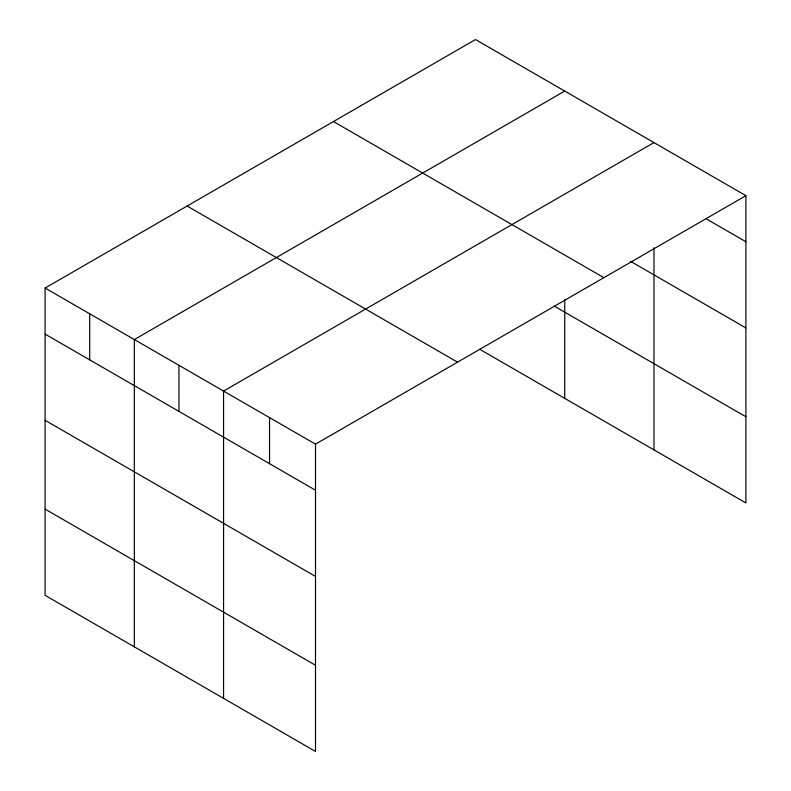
<?xml version="1.0" encoding="UTF-8"?>
<svg xmlns="http://www.w3.org/2000/svg" width="791" height="791" viewBox="0 0 791 791"><rect width="100%" height="100%" fill="white"/><g stroke="black" fill="none" stroke-linecap="round" stroke-linejoin="round"><path stroke-width="1.19" d="M45.097 288.043L315.51 444.156L315.51 751.45L45.097 595.326L45.097 288.043L475.49 39.55L745.903 195.674L745.903 502.957L479.741 349.296M564.725 91.074L134.332 339.557L134.332 646.85M653.969 142.588L223.566 391.08L223.566 698.364M315.51 444.156L745.903 195.674M706.353 218.899L745.903 241.739M630.595 261.366L745.903 327.939M333.466 121.547L603.879 277.671M554.105 306.028L745.903 416.758M187.121 206.036L457.534 362.159M45.097 334.109L315.51 490.222M45.097 420.308L315.51 576.431M45.097 509.127L315.51 665.251M653.969 247.771L653.969 449.881M564.725 299.819L564.725 398.357M269.533 417.618L269.533 463.684M178.944 365.323L178.944 411.389M89.709 313.8L89.709 359.865"/></g></svg>
